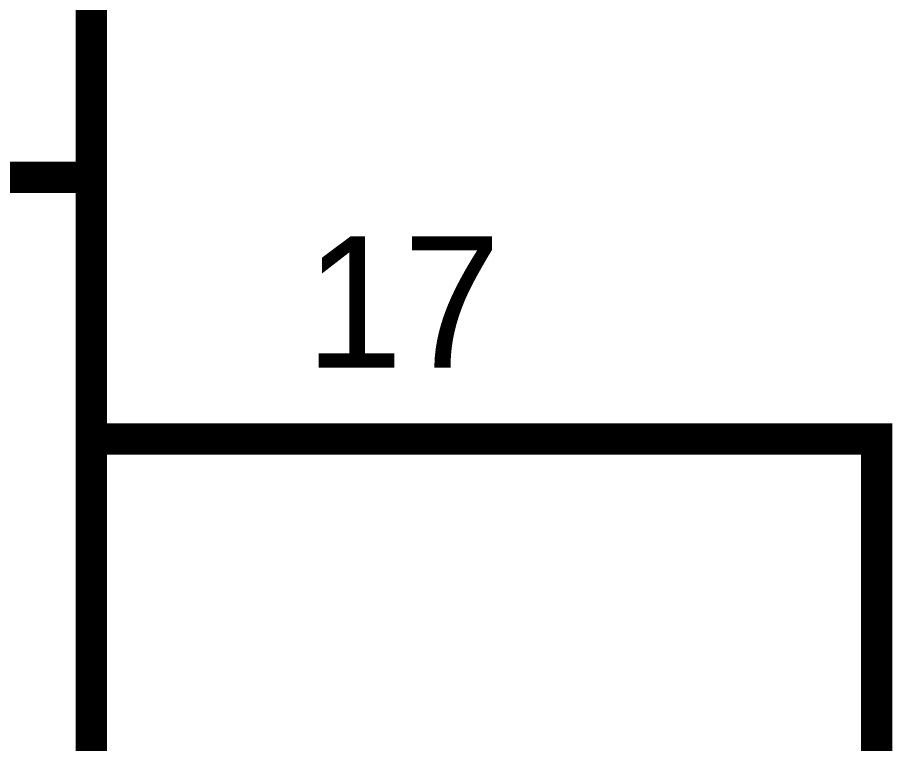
# Model space of a CAD drawing. Header units: inches. Extents: x 0 to 841, y 0 to 594.
# Drawn here: x 416.82 to 425.16, y 194.59 to 201.51 of the extents above; entities that cross this region are included whole.
import ezdxf

# ---------------------------------------------------------------- set-up
doc = ezdxf.new("R2010")
doc.units = ezdxf.units.IN
doc.layers.add('Sheet', color=255, linetype='Continuous')

msp = doc.modelspace()

# ---------------------------------------------------------------- linework, layer by layer
at = {"layer": 'Sheet'}
for points in [[(417.5211, 537.4796, 0.2997, 0.2997, 0), (417.5211, 107.5011, 0.2997, 0.2997, 0)], [(417.508, 199.9903, 0.2997, 0.2997, 0), (312.5006, 199.9903, 0.2997, 0.2997, 0)], [(417.508, 197.4948, 0.2997, 0.2997, 0), (422.5121, 197.4948, 0.2997, 0.2997, 0)], [(425.0076, 172.5009, 0.2997, 0.2997, 0), (425.0076, 177.4919, 0.2997, 0.2997, 0), (425.0076, 182.4959, 0.2997, 0.2997, 0), (425.0076, 187.4999, 0.2997, 0.2997, 0), (425.0076, 192.4908, 0.2997, 0.2997, 0), (425.0076, 197.4948, 0.2997, 0.2997, 0), (422.5121, 197.4948, 0.2997, 0.2997, 0)]]:
    msp.add_lwpolyline(points, format="xyseb", dxfattribs=at)

# ---------------------------------------------------------------- texts
msp.add_text('17', height=1.25427, dxfattribs=at).set_placement((419.5593, 198.1742))

doc.saveas('drawing.dxf')
